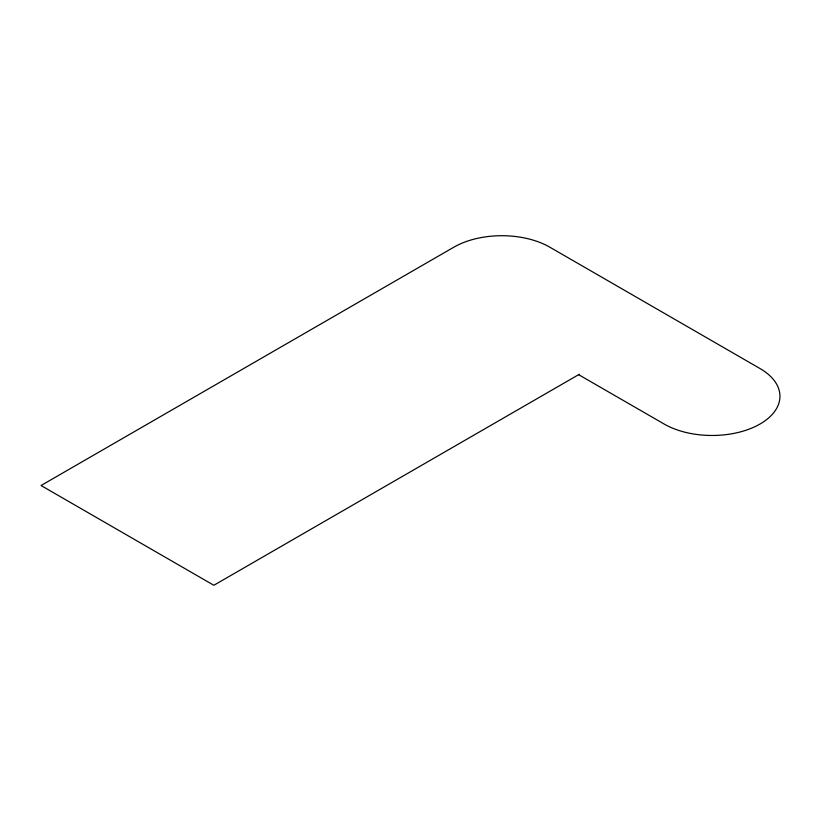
<?xml version="1.0" encoding="UTF-8"?>
<svg xmlns="http://www.w3.org/2000/svg" width="821" height="821" viewBox="0 0 821 821"><rect width="100%" height="100%" fill="white"/><g stroke="black" fill="none" stroke-linecap="round" stroke-linejoin="round"><path stroke-width="1.23" d="M579.339 374.263L213.84 585.281L41.05 485.519L453.839 247.193A67.876 39.192 0 0 1 549.834 247.193L760.072 368.578A67.876 39.192 0 0 1 760.072 423.995A67.876 39.192 0 0 1 664.076 423.995L578.631 374.674"/></g></svg>
